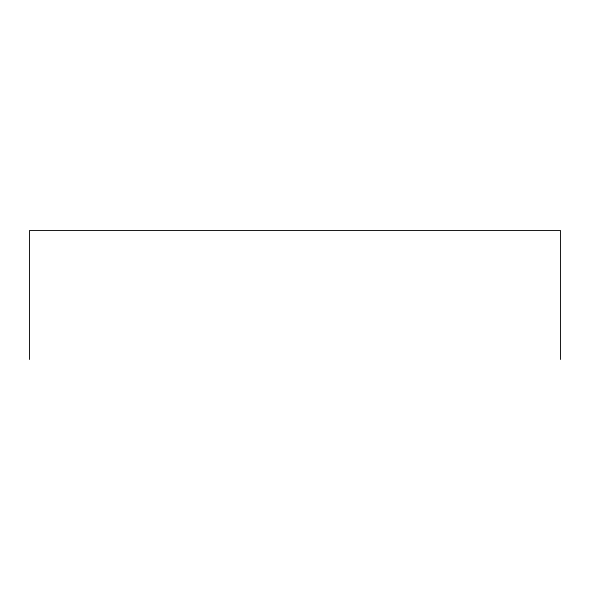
<?xml version="1.0" encoding="UTF-8"?>
<svg xmlns="http://www.w3.org/2000/svg" width="590" height="590" viewBox="0 0 590 590"><rect width="100%" height="100%" fill="white"/><g stroke="black" fill="none" stroke-linecap="round" stroke-linejoin="round"><path stroke-width="0.89" d="M560.5 359.494L560.5 230.506L29.5 230.506L29.5 359.494"/></g></svg>
